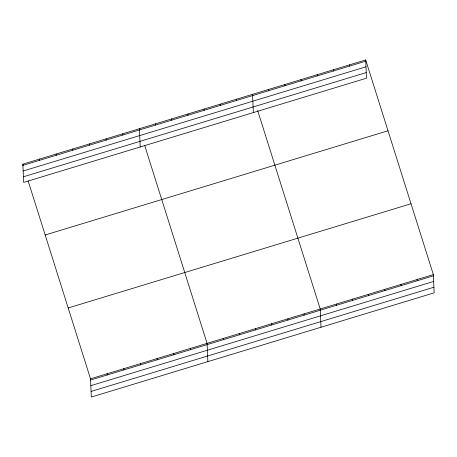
<?xml version="1.0" encoding="UTF-8"?>
<svg xmlns="http://www.w3.org/2000/svg" width="457" height="457" viewBox="0 0 457 457"><rect width="100%" height="100%" fill="white"/><g stroke="black" fill="none" stroke-linecap="round" stroke-linejoin="round"><path stroke-width="0.69" d="M365.686 59.947L366.48 78.198L23.644 182.406L22.85 164.154L365.686 59.947L433.356 274.594L434.15 292.846L91.314 397.053L90.52 378.802L28.168 181.023M22.901 165.394L365.737 61.187M23.147 171.009L365.983 66.802M23.404 176.796L366.234 72.583M45.18 234.989L388.016 130.782M68.19 307.967L411.02 203.759M90.52 378.802L433.356 274.594M90.572 380.041L433.407 275.834M90.817 385.657L433.653 281.443M91.069 391.438L433.904 287.23M252.972 95.684L252.55 94.336L253.344 112.588M257.651 110.525L320.22 308.983L321.014 327.235M139.836 130.074L139.414 128.725L140.208 146.977M144.732 145.589L207.084 343.373L207.878 361.624M22.85 164.154L23.273 165.508M417.19 279.507L417.247 280.747M401.029 284.42L401.08 285.659M384.868 289.332L384.92 290.572M368.702 294.245L368.759 295.485M349.519 64.86L349.576 66.099M352.541 299.158L352.598 300.398M333.359 69.772L333.416 71.012M336.381 304.071L336.432 305.31M317.198 74.685L317.249 75.925M301.037 79.598L301.089 80.838M304.054 313.896L304.111 315.136M284.871 84.511L284.928 85.75M287.893 318.809L287.95 320.049M268.71 89.423L268.767 90.663M271.732 323.722L271.784 324.961M255.572 328.634L255.623 329.874M236.389 99.249L236.44 100.489M239.405 333.547L239.462 334.787M220.223 104.162L220.28 105.401M223.245 338.46L223.302 339.7M204.062 109.074L204.119 110.314M187.901 113.987L187.953 115.227M190.432 348.434L190.483 349.674M171.741 118.9L171.792 120.14M173.78 353.495L173.831 354.735M155.574 123.813L155.631 125.052M157.128 358.556L157.179 359.796M140.476 363.618L140.528 364.857M122.762 133.787L122.813 135.026M123.824 368.679L123.876 369.919M106.11 138.848L106.161 140.088M107.172 373.74L107.224 374.98M89.458 143.909L89.509 145.149M72.806 148.971L72.857 150.21M56.154 154.032L56.205 155.271M39.502 159.093L39.553 160.333"/></g></svg>
